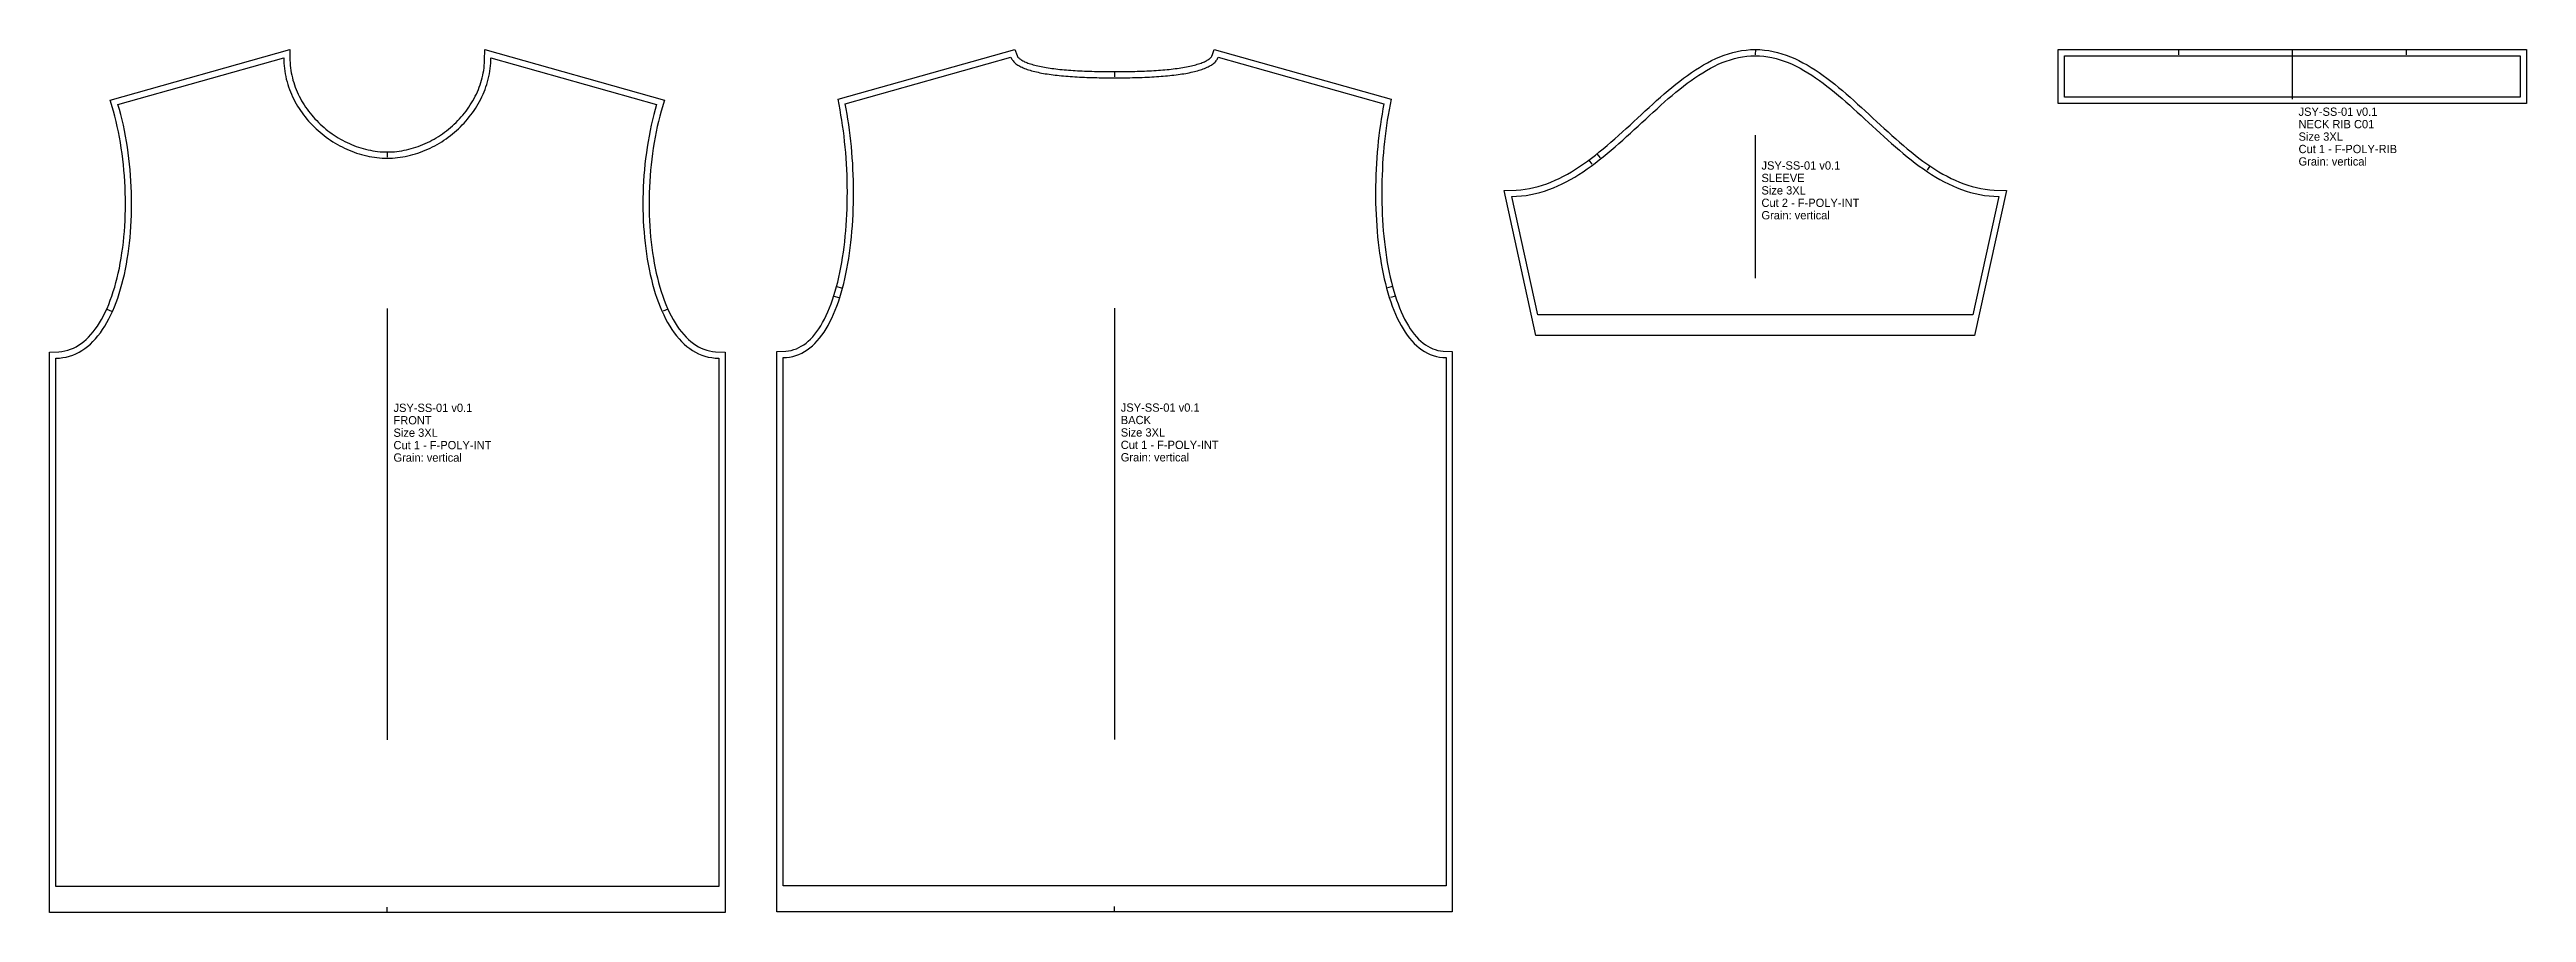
# Model space of a CAD drawing. Header units: millimetres. Extents: x 30 to 2421, y -863 to -30.
import ezdxf

# ---------------------------------------------------------------- set-up
doc = ezdxf.new("R2010")
doc.units = ezdxf.units.MM

msp = doc.modelspace()

# ---------------------------------------------------------------- linework, layer by layer
at = {"layer": '1'}
for points in [[(356, -128.89), (358.33, -128.85), (360.65, -128.75), (362.98, -128.58), (365.31, -128.35), (367.63, -128.06), (369.95, -127.69), (372.26, -127.27), (374.57, -126.78), (376.86, -126.24), (379.15, -125.63), (381.43, -124.96), (383.69, -124.23), (385.94, -123.44), (388.18, -122.6), (390.39, -121.7), (392.59, -120.74), (394.77, -119.73), (396.93, -118.67), (399.07, -117.55), (401.18, -116.38), (403.26, -115.16), (405.32, -113.89), (407.35, -112.57), (409.35, -111.2), (411.32, -109.78), (413.26, -108.32), (415.16, -106.81), (417.03, -105.25), (418.85, -103.65), (420.65, -102.02), (422.4, -100.33), (424.11, -98.61), (425.77, -96.85), (427.4, -95.05), (428.98, -93.21), (430.51, -91.34), (431.99, -89.43), (433.43, -87.48), (434.81, -85.51), (436.14, -83.5), (437.42, -81.45), (438.64, -79.38), (439.81, -77.28), (440.93, -75.15), (441.98, -72.99), (442.97, -70.8), (443.91, -68.59), (444.78, -66.36), (445.59, -64.1), (446.33, -61.82), (447.01, -59.51), (447.63, -57.18), (448.17, -54.84), (448.65, -52.47), (449.06, -50.08), (449.39, -47.68), (449.66, -45.25), (449.85, -42.81), (449.96, -40.36), (450.12, -30), (623.44, -78.75), (620.35, -89.44), (619.03, -94.35), (617.79, -99.33), (616.63, -104.38), (615.55, -109.49), (614.55, -114.65), (613.62, -119.87), (612.78, -125.14), (612.02, -130.44), (611.33, -135.78), (610.73, -141.14), (610.21, -146.53), (609.76, -151.94), (609.4, -157.35), (609.12, -162.78), (608.92, -168.2), (608.8, -173.62), (608.76, -179.02), (608.81, -184.41), (608.93, -189.78), (609.14, -195.11), (609.42, -200.42), (609.79, -205.68), (610.23, -210.9), (610.76, -216.07), (611.37, -221.18), (612.06, -226.23), (612.83, -231.21), (613.68, -236.12), (614.61, -240.94), (615.61, -245.69), (616.7, -250.34), (617.87, -254.89), (619.12, -259.34), (620.44, -263.68), (621.84, -267.91), (623.32, -272.02), (624.88, -276), (626.51, -279.84), (628.21, -283.55), (629.99, -287.12), (631.84, -290.54), (633.76, -293.8), (635.75, -296.9), (637.8, -299.84), (639.92, -302.61), (642.1, -305.2), (644.35, -307.62), (646.65, -309.85), (649.01, -311.9), (651.43, -313.76), (653.9, -315.43), (656.43, -316.92), (659.01, -318.21), (661.66, -319.32), (664.38, -320.23), (667.16, -320.94), (670.02, -321.46), (672.97, -321.78), (682, -322.09), (682, -862.89), (30, -862.89), (30, -322.09), (39.03, -321.78), (41.98, -321.46), (44.84, -320.94), (47.62, -320.23), (50.34, -319.32), (52.99, -318.21), (55.57, -316.92), (58.1, -315.43), (60.57, -313.76), (62.99, -311.9), (65.35, -309.85), (67.65, -307.62), (69.9, -305.2), (72.08, -302.61), (74.2, -299.84), (76.25, -296.9), (78.24, -293.8), (80.16, -290.54), (82.01, -287.12), (83.79, -283.55), (85.49, -279.84), (87.12, -276), (88.68, -272.02), (90.16, -267.91), (91.56, -263.68), (92.88, -259.34), (94.13, -254.89), (95.3, -250.34), (96.39, -245.69), (97.39, -240.94), (98.32, -236.12), (99.17, -231.21), (99.94, -226.23), (100.63, -221.18), (101.24, -216.07), (101.77, -210.9), (102.21, -205.68), (102.58, -200.42), (102.86, -195.11), (103.07, -189.78), (103.19, -184.41), (103.24, -179.02), (103.2, -173.62), (103.08, -168.2), (102.88, -162.78), (102.6, -157.35), (102.24, -151.94), (101.79, -146.53), (101.27, -141.14), (100.67, -135.78), (99.98, -130.44), (99.22, -125.14), (98.38, -119.87), (97.45, -114.65), (96.45, -109.49), (95.37, -104.38), (94.21, -99.33), (92.97, -94.35), (91.65, -89.44), (88.56, -78.75), (261.88, -30), (262.04, -40.36), (262.15, -42.81), (262.34, -45.25), (262.61, -47.68), (262.94, -50.08), (263.35, -52.47), (263.83, -54.84), (264.37, -57.18), (264.99, -59.51), (265.67, -61.82), (266.41, -64.1), (267.22, -66.36), (268.09, -68.59), (269.03, -70.8), (270.02, -72.99), (271.07, -75.15), (272.19, -77.28), (273.36, -79.38), (274.58, -81.45), (275.86, -83.5), (277.19, -85.51), (278.57, -87.48), (280.01, -89.43), (281.49, -91.34), (283.02, -93.21), (284.6, -95.05), (286.23, -96.85), (287.89, -98.61), (289.6, -100.33), (291.35, -102.02), (293.15, -103.65), (294.97, -105.25), (296.84, -106.81), (298.74, -108.32), (300.68, -109.78), (302.65, -111.2), (304.65, -112.57), (306.68, -113.89), (308.74, -115.16), (310.82, -116.38), (312.93, -117.55), (315.07, -118.67), (317.23, -119.73), (319.41, -120.74), (321.61, -121.7), (323.82, -122.6), (326.06, -123.44), (328.31, -124.23), (330.57, -124.96), (332.85, -125.63), (335.14, -126.24), (337.43, -126.78), (339.74, -127.27), (342.05, -127.69), (344.37, -128.06), (346.69, -128.35), (349.02, -128.58), (351.35, -128.75), (353.67, -128.85)], [(1058, -51.29), (1060.48, -51.29), (1062.95, -51.28), (1065.41, -51.26), (1067.85, -51.24), (1070.29, -51.2), (1072.71, -51.16), (1075.11, -51.12), (1077.5, -51.06), (1079.87, -51), (1082.22, -50.92), (1084.56, -50.84), (1086.87, -50.75), (1089.17, -50.65), (1091.44, -50.54), (1093.68, -50.42), (1095.91, -50.3), (1098.11, -50.16), (1100.28, -50.01), (1102.42, -49.85), (1104.54, -49.68), (1106.63, -49.5), (1108.68, -49.31), (1110.71, -49.11), (1112.7, -48.9), (1114.66, -48.67), (1116.58, -48.43), (1118.46, -48.19), (1120.31, -47.93), (1122.12, -47.65), (1123.89, -47.37), (1125.62, -47.08), (1127.31, -46.77), (1128.96, -46.45), (1130.55, -46.12), (1132.11, -45.77), (1133.61, -45.41), (1135.07, -45.05), (1136.48, -44.67), (1137.83, -44.27), (1139.13, -43.87), (1140.38, -43.46), (1141.57, -43.04), (1142.7, -42.6), (1143.77, -42.16), (1144.79, -41.72), (1145.73, -41.26), (1146.62, -40.8), (1147.44, -40.34), (1148.19, -39.88), (1148.87, -39.42), (1149.49, -38.97), (1150.03, -38.52), (1150.51, -38.09), (1150.93, -37.67), (1151.28, -37.26), (1151.57, -36.88), (1151.81, -36.51), (1152, -36.16), (1152.15, -35.83), (1154.24, -30), (1324.94, -78.01), (1322.95, -88.32), (1322.07, -93.26), (1321.25, -98.27), (1320.48, -103.34), (1319.77, -108.48), (1319.12, -113.67), (1318.53, -118.92), (1318, -124.21), (1317.52, -129.53), (1317.11, -134.89), (1316.76, -140.28), (1316.47, -145.69), (1316.24, -151.12), (1316.07, -156.55), (1315.97, -162), (1315.92, -167.44), (1315.94, -172.87), (1316.03, -178.3), (1316.18, -183.71), (1316.39, -189.09), (1316.67, -194.44), (1317.02, -199.77), (1317.43, -205.05), (1317.9, -210.28), (1318.45, -215.47), (1319.06, -220.59), (1319.73, -225.66), (1320.48, -230.65), (1321.29, -235.58), (1322.17, -240.42), (1323.12, -245.17), (1324.13, -249.84), (1325.22, -254.41), (1326.37, -258.87), (1327.59, -263.22), (1328.88, -267.46), (1330.23, -271.58), (1331.65, -275.57), (1333.14, -279.43), (1334.7, -283.15), (1336.32, -286.73), (1338.01, -290.15), (1339.76, -293.42), (1341.57, -296.52), (1343.44, -299.46), (1345.37, -302.23), (1347.35, -304.81), (1349.39, -307.22), (1351.49, -309.44), (1353.63, -311.47), (1355.82, -313.32), (1358.05, -314.97), (1360.34, -316.43), (1362.67, -317.7), (1365.06, -318.78), (1367.5, -319.67), (1370.01, -320.37), (1372.59, -320.87), (1375.25, -321.18), (1384, -321.51), (1384, -862.29), (732, -862.29), (732, -321.51), (740.75, -321.18), (743.41, -320.87), (745.99, -320.37), (748.5, -319.67), (750.94, -318.78), (753.33, -317.7), (755.66, -316.43), (757.95, -314.97), (760.18, -313.32), (762.37, -311.47), (764.51, -309.44), (766.61, -307.22), (768.65, -304.81), (770.63, -302.23), (772.56, -299.46), (774.43, -296.52), (776.24, -293.42), (777.99, -290.15), (779.68, -286.73), (781.3, -283.15), (782.86, -279.43), (784.35, -275.57), (785.77, -271.58), (787.12, -267.46), (788.41, -263.22), (789.63, -258.87), (790.78, -254.41), (791.87, -249.84), (792.88, -245.17), (793.83, -240.42), (794.71, -235.58), (795.52, -230.65), (796.27, -225.66), (796.94, -220.59), (797.55, -215.47), (798.1, -210.28), (798.57, -205.05), (798.98, -199.77), (799.33, -194.44), (799.61, -189.09), (799.82, -183.71), (799.97, -178.3), (800.06, -172.87), (800.08, -167.44), (800.03, -162), (799.93, -156.55), (799.76, -151.12), (799.53, -145.69), (799.24, -140.28), (798.89, -134.89), (798.48, -129.53), (798, -124.21), (797.47, -118.92), (796.88, -113.67), (796.23, -108.48), (795.52, -103.34), (794.75, -98.27), (793.93, -93.26), (793.05, -88.32), (791.06, -78.01), (961.76, -30), (963.85, -35.83), (964, -36.16), (964.19, -36.51), (964.43, -36.88), (964.72, -37.26), (965.07, -37.67), (965.49, -38.09), (965.97, -38.52), (966.51, -38.97), (967.13, -39.42), (967.81, -39.88), (968.56, -40.34), (969.38, -40.8), (970.27, -41.26), (971.21, -41.72), (972.23, -42.16), (973.3, -42.6), (974.43, -43.04), (975.62, -43.46), (976.87, -43.87), (978.17, -44.27), (979.52, -44.67), (980.93, -45.05), (982.39, -45.41), (983.89, -45.77), (985.45, -46.12), (987.04, -46.45), (988.69, -46.77), (990.38, -47.08), (992.11, -47.37), (993.88, -47.65), (995.69, -47.93), (997.54, -48.19), (999.42, -48.43), (1001.34, -48.67), (1003.3, -48.9), (1005.29, -49.11), (1007.32, -49.31), (1009.37, -49.5), (1011.46, -49.68), (1013.58, -49.85), (1015.72, -50.01), (1017.89, -50.16), (1020.09, -50.3), (1022.32, -50.42), (1024.56, -50.54), (1026.83, -50.65), (1029.13, -50.75), (1031.44, -50.84), (1033.78, -50.92), (1036.13, -51), (1038.5, -51.06), (1040.89, -51.12), (1043.29, -51.16), (1045.71, -51.2), (1048.15, -51.24), (1050.59, -51.26), (1053.05, -51.28), (1055.52, -51.29)], [(1676.42, -30), (1680.84, -30.12), (1685.21, -30.48), (1689.54, -31.06), (1693.82, -31.86), (1698.05, -32.87), (1702.23, -34.07), (1706.37, -35.47), (1710.46, -37.04), (1714.51, -38.78), (1718.52, -40.68), (1722.49, -42.73), (1726.42, -44.92), (1730.31, -47.25), (1734.18, -49.7), (1738.01, -52.27), (1741.82, -54.94), (1745.6, -57.72), (1749.36, -60.59), (1753.1, -63.54), (1756.83, -66.57), (1760.54, -69.67), (1764.23, -72.83), (1767.92, -76.05), (1771.6, -79.32), (1775.27, -82.62), (1778.93, -85.96), (1782.59, -89.32), (1786.26, -92.7), (1789.92, -96.08), (1793.58, -99.47), (1797.25, -102.86), (1800.92, -106.23), (1804.6, -109.58), (1808.29, -112.9), (1811.99, -116.19), (1815.7, -119.44), (1819.43, -122.63), (1823.17, -125.77), (1826.92, -128.84), (1830.69, -131.84), (1834.48, -134.76), (1838.28, -137.59), (1842.11, -140.32), (1845.96, -142.96), (1849.83, -145.48), (1853.72, -147.89), (1857.64, -150.18), (1861.58, -152.33), (1865.55, -154.35), (1869.54, -156.23), (1873.57, -157.96), (1877.62, -159.53), (1881.71, -160.94), (1885.83, -162.18), (1889.98, -163.24), (1894.18, -164.13), (1898.42, -164.83), (1902.7, -165.34), (1907.03, -165.65), (1918.83, -165.93), (1888.18, -306), (1464.65, -306), (1434, -165.93), (1445.8, -165.65), (1450.13, -165.34), (1454.42, -164.83), (1458.65, -164.13), (1462.85, -163.24), (1467.01, -162.18), (1471.13, -160.94), (1475.21, -159.53), (1479.27, -157.96), (1483.29, -156.23), (1487.29, -154.35), (1491.26, -152.33), (1495.2, -150.18), (1499.11, -147.89), (1503.01, -145.48), (1506.88, -142.96), (1510.72, -140.32), (1514.55, -137.59), (1518.36, -134.76), (1522.14, -131.84), (1525.91, -128.84), (1529.67, -125.77), (1533.4, -122.63), (1537.13, -119.44), (1540.84, -116.19), (1544.54, -112.9), (1548.23, -109.58), (1551.91, -106.23), (1555.58, -102.86), (1559.25, -99.47), (1562.92, -96.08), (1566.58, -92.7), (1570.24, -89.32), (1573.9, -85.96), (1577.57, -82.62), (1581.24, -79.32), (1584.91, -76.05), (1588.6, -72.83), (1592.3, -69.67), (1596.01, -66.57), (1599.73, -63.54), (1603.47, -60.59), (1607.23, -57.72), (1611.02, -54.94), (1614.82, -52.27), (1618.66, -49.7), (1622.52, -47.25), (1626.42, -44.92), (1630.35, -42.73), (1634.31, -40.68), (1638.32, -38.78), (1642.37, -37.04), (1646.46, -35.47), (1650.6, -34.07), (1654.78, -32.87), (1659.02, -31.86), (1663.3, -31.06), (1667.62, -30.48), (1672, -30.12)], [(1968.83, -30), (2420.83, -30), (2420.83, -82), (1968.83, -82)]]:
    msp.add_lwpolyline(points, close=True, dxfattribs=at)
at = {"layer": '14'}
for points in [[(356, -134.89), (358.5, -134.85), (361, -134.74), (363.49, -134.56), (365.99, -134.31), (368.47, -134), (370.95, -133.61), (373.42, -133.16), (375.88, -132.64), (378.33, -132.05), (380.77, -131.41), (383.19, -130.69), (385.6, -129.92), (387.99, -129.08), (390.36, -128.19), (392.72, -127.23), (395.05, -126.22), (397.36, -125.15), (399.65, -124.02), (401.91, -122.83), (404.15, -121.59), (406.36, -120.3), (408.54, -118.95), (410.68, -117.56), (412.8, -116.11), (414.88, -114.61), (416.93, -113.06), (418.94, -111.46), (420.92, -109.82), (422.85, -108.13), (424.75, -106.39), (426.6, -104.61), (428.41, -102.79), (430.18, -100.92), (431.9, -99.01), (433.58, -97.07), (435.2, -95.08), (436.77, -93.05), (438.3, -90.98), (439.77, -88.88), (441.19, -86.75), (442.55, -84.57), (443.85, -82.37), (445.1, -80.13), (446.28, -77.85), (447.41, -75.55), (448.47, -73.22), (449.47, -70.85), (450.4, -68.46), (451.27, -66.04), (452.06, -63.6), (452.79, -61.12), (453.45, -58.63), (454.04, -56.11), (454.55, -53.57), (454.99, -51), (455.35, -48.42), (455.63, -45.81), (455.84, -43.19), (455.96, -40.55), (456, -37.89), (616, -82.89), (614.57, -87.83), (613.22, -92.84), (611.96, -97.93), (610.77, -103.08), (609.67, -108.29), (608.65, -113.56), (607.71, -118.88), (606.85, -124.23), (606.07, -129.63), (605.38, -135.06), (604.76, -140.52), (604.23, -146), (603.78, -151.49), (603.41, -157), (603.13, -162.51), (602.92, -168.02), (602.8, -173.53), (602.76, -179.02), (602.81, -184.5), (602.93, -189.96), (603.14, -195.39), (603.43, -200.79), (603.8, -206.15), (604.26, -211.46), (604.8, -216.73), (605.42, -221.94), (606.12, -227.09), (606.91, -232.18), (607.77, -237.2), (608.73, -242.14), (609.76, -246.99), (610.88, -251.77), (612.08, -256.44), (613.36, -261.02), (614.72, -265.5), (616.17, -269.87), (617.7, -274.12), (619.32, -278.26), (621.02, -282.27), (622.8, -286.15), (624.67, -289.89), (626.61, -293.49), (628.65, -296.94), (630.76, -300.24), (632.96, -303.39), (635.24, -306.37), (637.61, -309.18), (640.06, -311.81), (642.59, -314.27), (645.21, -316.54), (647.91, -318.62), (650.69, -320.51), (653.56, -322.19), (656.52, -323.67), (659.55, -324.94), (662.67, -325.98), (665.88, -326.81), (669.17, -327.4), (672.54, -327.76), (676, -327.89), (676, -837.89), (36, -837.89), (36, -327.89), (39.46, -327.76), (42.83, -327.4), (46.12, -326.81), (49.33, -325.98), (52.45, -324.94), (55.48, -323.67), (58.44, -322.19), (61.31, -320.51), (64.09, -318.62), (66.79, -316.54), (69.41, -314.27), (71.94, -311.81), (74.39, -309.18), (76.76, -306.37), (79.04, -303.39), (81.24, -300.24), (83.35, -296.94), (85.39, -293.49), (87.33, -289.89), (89.2, -286.15), (90.98, -282.27), (92.68, -278.26), (94.3, -274.12), (95.83, -269.87), (97.28, -265.5), (98.64, -261.02), (99.92, -256.44), (101.12, -251.77), (102.24, -246.99), (103.28, -242.14), (104.23, -237.2), (105.09, -232.18), (105.88, -227.09), (106.58, -221.94), (107.2, -216.73), (107.74, -211.46), (108.2, -206.15), (108.57, -200.79), (108.86, -195.39), (109.07, -189.96), (109.19, -184.5), (109.24, -179.02), (109.2, -173.53), (109.08, -168.02), (108.87, -162.51), (108.59, -157), (108.22, -151.49), (107.77, -146), (107.24, -140.52), (106.63, -135.06), (105.93, -129.63), (105.15, -124.23), (104.29, -118.88), (103.35, -113.56), (102.33, -108.29), (101.23, -103.08), (100.04, -97.93), (98.78, -92.84), (97.43, -87.83), (96, -82.89), (256, -37.89), (256.04, -40.55), (256.16, -43.19), (256.37, -45.81), (256.65, -48.42), (257.01, -51), (257.45, -53.57), (257.96, -56.11), (258.55, -58.63), (259.21, -61.12), (259.94, -63.6), (260.73, -66.04), (261.6, -68.46), (262.53, -70.85), (263.53, -73.22), (264.59, -75.55), (265.72, -77.85), (266.9, -80.13), (268.15, -82.37), (269.45, -84.57), (270.81, -86.75), (272.23, -88.88), (273.7, -90.98), (275.23, -93.05), (276.8, -95.08), (278.42, -97.07), (280.1, -99.01), (281.82, -100.92), (283.59, -102.79), (285.4, -104.61), (287.25, -106.39), (289.15, -108.13), (291.08, -109.82), (293.06, -111.46), (295.07, -113.06), (297.12, -114.61), (299.2, -116.11), (301.32, -117.56), (303.46, -118.95), (305.64, -120.3), (307.85, -121.59), (310.09, -122.83), (312.35, -124.02), (314.64, -125.15), (316.95, -126.22), (319.28, -127.23), (321.64, -128.19), (324.01, -129.08), (326.4, -129.92), (328.81, -130.69), (331.23, -131.41), (333.67, -132.05), (336.12, -132.64), (338.58, -133.16), (341.05, -133.61), (343.53, -134), (346.01, -134.31), (348.51, -134.56), (351, -134.74), (353.5, -134.85)], [(1058, -57.29), (1060.5, -57.29), (1062.98, -57.28), (1065.46, -57.26), (1067.92, -57.23), (1070.38, -57.2), (1072.82, -57.16), (1075.24, -57.11), (1077.65, -57.06), (1080.04, -56.99), (1082.42, -56.92), (1084.78, -56.84), (1087.12, -56.75), (1089.44, -56.65), (1091.74, -56.54), (1094.02, -56.42), (1096.27, -56.29), (1098.5, -56.15), (1100.71, -55.99), (1102.88, -55.83), (1105.04, -55.66), (1107.16, -55.48), (1109.26, -55.28), (1111.32, -55.08), (1113.36, -54.86), (1115.36, -54.63), (1117.34, -54.39), (1119.27, -54.13), (1121.18, -53.86), (1123.04, -53.58), (1124.88, -53.29), (1126.67, -52.98), (1128.42, -52.66), (1130.14, -52.33), (1131.81, -51.98), (1133.45, -51.62), (1135.04, -51.24), (1136.59, -50.85), (1138.09, -50.44), (1139.55, -50.02), (1140.96, -49.59), (1142.33, -49.13), (1143.65, -48.67), (1144.91, -48.18), (1146.13, -47.68), (1147.3, -47.17), (1148.41, -46.63), (1149.47, -46.08), (1150.48, -45.51), (1151.43, -44.93), (1152.33, -44.33), (1153.17, -43.71), (1153.95, -43.07), (1154.67, -42.41), (1155.34, -41.74), (1155.94, -41.05), (1156.48, -40.33), (1156.95, -39.6), (1157.37, -38.85), (1157.72, -38.08), (1158, -37.29), (1318, -82.29), (1317.05, -87.23), (1316.15, -92.25), (1315.32, -97.33), (1314.54, -102.49), (1313.82, -107.7), (1313.16, -112.96), (1312.56, -118.28), (1312.02, -123.64), (1311.54, -129.04), (1311.13, -134.47), (1310.77, -139.92), (1310.47, -145.4), (1310.24, -150.9), (1310.07, -156.4), (1309.97, -161.92), (1309.92, -167.43), (1309.94, -172.93), (1310.03, -178.43), (1310.18, -183.91), (1310.4, -189.36), (1310.68, -194.79), (1311.03, -200.19), (1311.45, -205.55), (1311.93, -210.87), (1312.48, -216.13), (1313.1, -221.35), (1313.79, -226.5), (1314.55, -231.58), (1315.38, -236.6), (1316.28, -241.54), (1317.24, -246.4), (1318.28, -251.17), (1319.39, -255.85), (1320.57, -260.43), (1321.83, -264.91), (1323.16, -269.27), (1324.56, -273.53), (1326.03, -277.66), (1327.58, -281.67), (1329.2, -285.55), (1330.9, -289.29), (1332.67, -292.89), (1334.52, -296.35), (1336.44, -299.65), (1338.45, -302.79), (1340.53, -305.77), (1342.68, -308.58), (1344.92, -311.22), (1347.23, -313.68), (1349.63, -315.95), (1352.1, -318.03), (1354.65, -319.92), (1357.28, -321.6), (1360, -323.08), (1362.79, -324.34), (1365.67, -325.39), (1368.63, -326.21), (1371.67, -326.81), (1374.79, -327.17), (1378, -327.29), (1378, -837.29), (738, -837.29), (738, -327.29), (741.21, -327.17), (744.33, -326.81), (747.37, -326.21), (750.33, -325.39), (753.21, -324.34), (756, -323.08), (758.72, -321.6), (761.35, -319.92), (763.9, -318.03), (766.38, -315.95), (768.77, -313.68), (771.08, -311.22), (773.32, -308.58), (775.47, -305.77), (777.55, -302.79), (779.56, -299.65), (781.48, -296.35), (783.33, -292.89), (785.1, -289.29), (786.8, -285.55), (788.42, -281.67), (789.97, -277.66), (791.44, -273.53), (792.84, -269.27), (794.17, -264.91), (795.43, -260.43), (796.61, -255.85), (797.72, -251.17), (798.76, -246.4), (799.73, -241.54), (800.62, -236.6), (801.45, -231.58), (802.21, -226.5), (802.9, -221.35), (803.52, -216.13), (804.07, -210.87), (804.55, -205.55), (804.97, -200.19), (805.32, -194.79), (805.6, -189.36), (805.82, -183.91), (805.97, -178.43), (806.06, -172.93), (806.08, -167.43), (806.03, -161.92), (805.93, -156.4), (805.76, -150.9), (805.53, -145.4), (805.23, -139.92), (804.88, -134.47), (804.46, -129.04), (803.98, -123.64), (803.44, -118.28), (802.84, -112.96), (802.18, -107.7), (801.46, -102.49), (800.68, -97.33), (799.85, -92.25), (798.95, -87.23), (798, -82.29), (958, -37.29), (958.28, -38.08), (958.63, -38.85), (959.05, -39.6), (959.52, -40.33), (960.06, -41.05), (960.67, -41.74), (961.33, -42.41), (962.05, -43.07), (962.83, -43.71), (963.67, -44.33), (964.57, -44.93), (965.52, -45.51), (966.53, -46.08), (967.59, -46.63), (968.7, -47.17), (969.87, -47.68), (971.09, -48.18), (972.36, -48.67), (973.67, -49.13), (975.04, -49.59), (976.45, -50.02), (977.91, -50.44), (979.41, -50.85), (980.96, -51.24), (982.55, -51.62), (984.19, -51.98), (985.86, -52.33), (987.58, -52.66), (989.33, -52.98), (991.13, -53.29), (992.96, -53.58), (994.82, -53.86), (996.73, -54.13), (998.66, -54.39), (1000.64, -54.63), (1002.64, -54.86), (1004.68, -55.08), (1006.74, -55.28), (1008.84, -55.48), (1010.96, -55.66), (1013.12, -55.83), (1015.3, -55.99), (1017.5, -56.15), (1019.73, -56.29), (1021.98, -56.42), (1024.26, -56.54), (1026.56, -56.65), (1028.88, -56.75), (1031.22, -56.84), (1033.58, -56.92), (1035.96, -56.99), (1038.35, -57.06), (1040.76, -57.11), (1043.19, -57.16), (1045.62, -57.2), (1048.08, -57.23), (1050.54, -57.26), (1053.02, -57.28), (1055.5, -57.29)], [(1676.42, -36), (1680.51, -36.11), (1684.57, -36.44), (1688.59, -36.99), (1692.57, -37.73), (1696.52, -38.67), (1700.45, -39.8), (1704.34, -41.11), (1708.2, -42.6), (1712.04, -44.25), (1715.86, -46.06), (1719.65, -48.02), (1723.42, -50.12), (1727.17, -52.36), (1730.9, -54.73), (1734.62, -57.21), (1738.32, -59.81), (1742.01, -62.52), (1745.68, -65.33), (1749.35, -68.22), (1753.01, -71.2), (1756.66, -74.25), (1760.31, -77.37), (1763.95, -80.55), (1767.6, -83.79), (1771.24, -87.07), (1774.88, -90.39), (1778.53, -93.73), (1782.18, -97.1), (1785.84, -100.49), (1789.51, -103.88), (1793.19, -107.27), (1796.88, -110.66), (1800.58, -114.03), (1804.29, -117.38), (1808.03, -120.69), (1811.78, -123.97), (1815.55, -127.21), (1819.34, -130.39), (1823.15, -133.51), (1826.99, -136.56), (1830.86, -139.54), (1834.75, -142.44), (1838.67, -145.24), (1842.62, -147.95), (1846.61, -150.55), (1850.63, -153.03), (1854.68, -155.4), (1858.78, -157.64), (1862.91, -159.74), (1867.08, -161.7), (1871.3, -163.51), (1875.56, -165.16), (1879.86, -166.65), (1884.22, -167.96), (1888.62, -169.09), (1893.07, -170.03), (1897.57, -170.77), (1902.13, -171.32), (1906.75, -171.65), (1911.42, -171.76), (1886.42, -286), (1466.42, -286), (1441.42, -171.76), (1446.09, -171.65), (1450.7, -171.32), (1455.26, -170.77), (1459.76, -170.03), (1464.22, -169.09), (1468.62, -167.96), (1472.97, -166.65), (1477.28, -165.16), (1481.54, -163.51), (1485.75, -161.7), (1489.92, -159.74), (1494.06, -157.64), (1498.15, -155.4), (1502.21, -153.03), (1506.23, -150.55), (1510.21, -147.95), (1514.16, -145.24), (1518.09, -142.44), (1521.98, -139.54), (1525.84, -136.56), (1529.68, -133.51), (1533.5, -130.39), (1537.29, -127.21), (1541.06, -123.97), (1544.81, -120.69), (1548.54, -117.38), (1552.26, -114.03), (1555.96, -110.66), (1559.65, -107.27), (1563.32, -103.88), (1566.99, -100.49), (1570.65, -97.1), (1574.3, -93.73), (1577.95, -90.39), (1581.59, -87.07), (1585.24, -83.79), (1588.88, -80.55), (1592.52, -77.37), (1596.17, -74.25), (1599.82, -71.2), (1603.48, -68.22), (1607.15, -65.33), (1610.83, -62.52), (1614.52, -59.81), (1618.22, -57.21), (1621.93, -54.73), (1625.67, -52.36), (1629.42, -50.12), (1633.19, -48.02), (1636.98, -46.06), (1640.79, -44.25), (1644.63, -42.6), (1648.5, -41.11), (1652.39, -39.8), (1656.31, -38.67), (1660.26, -37.73), (1664.25, -36.99), (1668.27, -36.44), (1672.32, -36.11)], [(1974.83, -36), (2414.83, -36), (2414.83, -76), (1974.83, -76)]]:
    msp.add_lwpolyline(points, close=True, dxfattribs=at)
at = {"layer": '4'}
for p, q in [((1676.59, -30), (1676.45, -35)), ((2084.83, -30), (2084.83, -35)), ((2194.83, -30), (2194.83, -35)), ((2304.83, -30), (2304.83, -35)), ((1058, -51.29), (1058.01, -56.29)), ((355.92, -128.89), (356, -133.89)), ((1515.7, -136.73), (1518.68, -140.74)), ((1523.48, -130.77), (1526.6, -134.68)), ((1845.1, -142.37), (1842.28, -146.5)), ((789.68, -258.69), (794.52, -259.94)), ((1326.32, -258.69), (1321.48, -259.94)), ((85.19, -280.51), (89.73, -282.59)), ((626.81, -280.51), (622.27, -282.59)), ((786.98, -267.91), (791.73, -269.48)), ((1329.02, -267.91), (1324.27, -269.48)), ((356, -862.89), (356, -857.89)), ((1058, -862.29), (1058, -857.29))]:
    msp.add_line(p, q, dxfattribs=at)
at = {"layer": '7'}
for p, q in [((2194.83, -34), (2194.83, -78)), ((1676.42, -112.8), (1676.42, -250.8)), ((356, -279.87), (356, -696.31)), ((1058, -279.69), (1058, -695.83))]:
    msp.add_line(p, q, dxfattribs=at)

# ---------------------------------------------------------------- texts
at = {"layer": '15'}
for s, p in [('JSY-SS-01 v0.1', (2200.83, -94)), ('Size 3XL', (2200.83, -118)), ('NECK RIB C01', (2200.83, -106)), ('JSY-SS-01 v0.1', (1682.42, -145.92)), ('Cut 1 - F-POLY-RIB', (2200.83, -130)), ('Grain: vertical', (2200.83, -142)), ('SLEEVE', (1682.42, -157.92)), ('Size 3XL', (1682.42, -169.92)), ('Cut 2 - F-POLY-INT', (1682.42, -181.92)), ('Grain: vertical', (1682.42, -193.92)), ('JSY-SS-01 v0.1', (362, -379.81)), ('JSY-SS-01 v0.1', (1064, -379.56)), ('Size 3XL', (362, -403.81)), ('FRONT', (362, -391.81)), ('Size 3XL', (1064, -403.56)), ('BACK', (1064, -391.56)), ('Cut 1 - F-POLY-INT', (362, -415.81)), ('Grain: vertical', (362, -427.81)), ('Cut 1 - F-POLY-INT', (1064, -415.56)), ('Grain: vertical', (1064, -427.56))]:
    msp.add_text(s, height=8, dxfattribs=at).set_placement(p)

doc.saveas('drawing.dxf')
